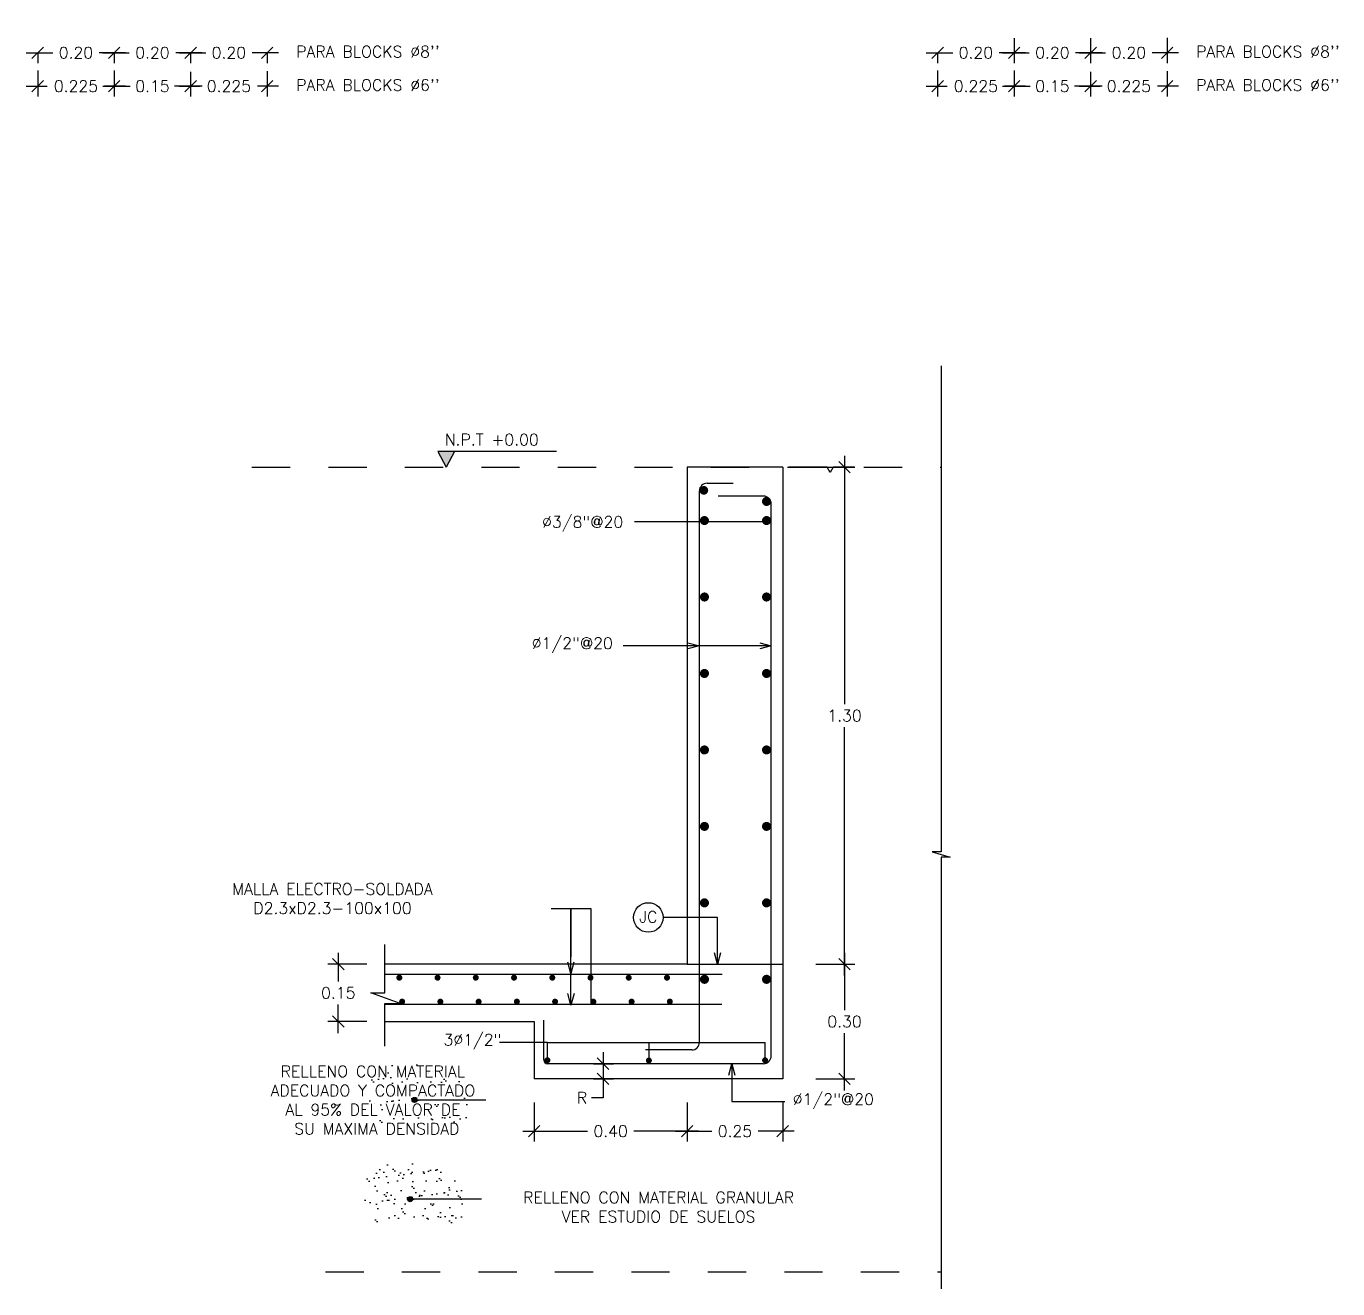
# Model space of a CAD drawing. Header units: metres. Extents: x -25 to 234, y -25 to 53.
# Drawn here: x 224.433 to 227.862, y -21.042 to -17.74 of the extents above; entities that cross this region are included whole.
import ezdxf

# ---------------------------------------------------------------- set-up
doc = ezdxf.new("R2010")
doc.units = ezdxf.units.M
doc.header["$LTSCALE"] = 0.1
doc.header["$MEASUREMENT"] = 0
doc.header["$PDMODE"] = 66
doc.linetypes.add('CONTINUA', pattern=[0])
doc.linetypes.add('HIDDEN2', pattern=[4.7625, 3.175, -1.5875])
for name, color, linetype in [('ACERO', 5, 'Continuous'), ('BORDES', 7, 'Continuous'), ('DETALLE', 3, 'Continuous'), ('DIMTEXTO', 4, 'Continuous'), ('DIMZAPATA', 4, 'Continuous'), ('HATCH', 8, 'Continuous'), ('MURO', 7, 'Continuous'), ('MUROS', 7, 'Continuous'), ('XREF1$0$MUROS', 1, 'Continuous')]:
    doc.layers.add(name, color=color, linetype=linetype)
doc.layers.add('V', color=2, linetype='Continuous', lineweight=9)
doc.styles.add('SMPLEX', font='simplex.shx')
doc.dimstyles.new('D-15', dxfattribs={"dimscale": 0.15, "dimtxt": 0.2, "dimasz": 0.2, "dimexe": 0.18, "dimexo": 0.2, "dimgap": 0.1, "dimtad": 0, "dimtih": 1, "dimtoh": 1, "dimzin": 0, "dimdsep": 46, "dimtxsty": 'SMPLEX', "dimblk": 'OBLIQUE', "dimcen": 0.09, "dimdle": 0.2, "dimclrd": 4, "dimclre": 4, "dimclrt": 4, "dimadec": 0, "dimazin": 0, "dimtfac": 1, "dimtofl": 0, "dimtmove": 0, "dimatfit": 3, "dimldrblk": 'OPEN30', "dimfxl": 0.5, "dimfxlon": 1, "dimtolj": 1, "dimtzin": 0, "dimarcsym": 0})

# ---------------------------------------------------------------- blocks, each defined once
blk = doc.blocks.new('_Oblique')
at = {"color": 0, "linetype": 'ByBlock', "lineweight": -2}
blk.add_line((-0.5, -0.5), (0.5, 0.5), dxfattribs=at)
blk = doc.blocks.new('*D97')
at = {"layer": 'Defpoints', "color": 0, "transparency": 16777216}
for p in [(224.4627, -17.7883), (224.6627, -17.7918), (224.6627, -17.8095)]:
    blk.add_point(p, dxfattribs=at)
at = {"layer": 'DIMTEXTO', "color": 4, "lineweight": -2, "transparency": 16777216}
for p, q in [((224.4327, -17.8095), (224.502, -17.8095)), ((224.4627, -17.8095), (224.4627, -17.8365)), ((224.6927, -17.8095), (224.6235, -17.8095)), ((224.6627, -17.8095), (224.6627, -17.8365))]:
    blk.add_line(p, q, dxfattribs=at)
at = {"layer": 'DIMTEXTO', "color": 4, "lineweight": -2, "transparency": 16777216, "xscale": 0.03, "yscale": 0.03, "zscale": 0.03, "rotation": 180}
blk.add_blockref('_Oblique', (224.4627, -17.8095), dxfattribs=at)
at = {"layer": 'DIMTEXTO', "color": 4, "lineweight": -2, "transparency": 16777216, "xscale": 0.03, "yscale": 0.03, "zscale": 0.03}
blk.add_blockref('_Oblique', (224.6627, -17.8095), dxfattribs=at)
at = {"layer": 'DIMTEXTO', "color": 4, "transparency": 16777216, "insert": (224.5627, -17.8095), "char_height": 0.03, "attachment_point": 5, "style": 'SMPLEX'}
blk.add_mtext('\\A1;0.20', dxfattribs=at)
blk = doc.blocks.new('_Open30')
at = {"layer": 'DIMTEXTO', "color": 0, "lineweight": -2}
for p, q in [((-1, 0.27), (0, 0)), ((0, 0), (-1, -0.27)), ((0, 0), (-1, 0))]:
    blk.add_line(p, q, dxfattribs=at)
blk = doc.blocks.new('*D98')
at = {"layer": 'Defpoints', "color": 0, "transparency": 16777216}
for p in [(224.8627, -17.7918), (225.0627, -17.7901), (225.0627, -17.8095)]:
    blk.add_point(p, dxfattribs=at)
at = {"layer": 'DIMTEXTO', "color": 4, "lineweight": -2, "transparency": 16777216}
for p, q in [((224.8327, -17.8095), (224.902, -17.8095)), ((224.8627, -17.8095), (224.8627, -17.8365)), ((225.0927, -17.8095), (225.0235, -17.8095)), ((225.0627, -17.8095), (225.0627, -17.8365))]:
    blk.add_line(p, q, dxfattribs=at)
at = {"layer": 'DIMTEXTO', "color": 4, "lineweight": -2, "transparency": 16777216, "xscale": 0.03, "yscale": 0.03, "zscale": 0.03, "rotation": 180}
blk.add_blockref('_Oblique', (224.8627, -17.8095), dxfattribs=at)
at = {"layer": 'DIMTEXTO', "color": 4, "lineweight": -2, "transparency": 16777216, "xscale": 0.03, "yscale": 0.03, "zscale": 0.03}
blk.add_blockref('_Oblique', (225.0627, -17.8095), dxfattribs=at)
at = {"layer": 'DIMTEXTO', "color": 4, "transparency": 16777216, "insert": (224.9627, -17.8095), "char_height": 0.03, "attachment_point": 5, "style": 'SMPLEX'}
blk.add_mtext('\\A1;0.20', dxfattribs=at)
blk = doc.blocks.new('*D99')
at = {"layer": 'Defpoints', "color": 0, "transparency": 16777216}
for p in [(224.6627, -17.7883), (224.8627, -17.7918), (224.8627, -17.8095)]:
    blk.add_point(p, dxfattribs=at)
at = {"layer": 'DIMTEXTO', "color": 4, "lineweight": -2, "transparency": 16777216}
for p, q in [((224.6327, -17.8095), (224.702, -17.8095)), ((224.6627, -17.8095), (224.6627, -17.8365)), ((224.8927, -17.8095), (224.8235, -17.8095)), ((224.8627, -17.8095), (224.8627, -17.8365))]:
    blk.add_line(p, q, dxfattribs=at)
at = {"layer": 'DIMTEXTO', "color": 4, "lineweight": -2, "transparency": 16777216, "xscale": 0.03, "yscale": 0.03, "zscale": 0.03, "rotation": 180}
blk.add_blockref('_Oblique', (224.6627, -17.8095), dxfattribs=at)
at = {"layer": 'DIMTEXTO', "color": 4, "lineweight": -2, "transparency": 16777216, "xscale": 0.03, "yscale": 0.03, "zscale": 0.03}
blk.add_blockref('_Oblique', (224.8627, -17.8095), dxfattribs=at)
at = {"layer": 'DIMTEXTO', "color": 4, "transparency": 16777216, "insert": (224.7627, -17.8095), "char_height": 0.03, "attachment_point": 5, "style": 'SMPLEX'}
blk.add_mtext('\\A1;0.20', dxfattribs=at)
blk = doc.blocks.new('*D100')
at = {"layer": 'Defpoints', "color": 0, "transparency": 16777216}
for p in [(224.4627, -17.8257), (224.6627, -17.8292), (224.6627, -17.8969)]:
    blk.add_point(p, dxfattribs=at)
at = {"layer": 'DIMTEXTO', "color": 4, "lineweight": -2, "transparency": 16777216}
for p, q in [((224.4627, -17.8557), (224.4627, -17.9239)), ((224.6627, -17.8592), (224.6627, -17.9239)), ((224.4327, -17.8969), (224.4877, -17.8969)), ((224.6927, -17.8969), (224.6377, -17.8969))]:
    blk.add_line(p, q, dxfattribs=at)
at = {"layer": 'DIMTEXTO', "color": 4, "lineweight": -2, "transparency": 16777216, "xscale": 0.03, "yscale": 0.03, "zscale": 0.03, "rotation": 180}
blk.add_blockref('_Oblique', (224.4627, -17.8969), dxfattribs=at)
at = {"layer": 'DIMTEXTO', "color": 4, "lineweight": -2, "transparency": 16777216, "xscale": 0.03, "yscale": 0.03, "zscale": 0.03}
blk.add_blockref('_Oblique', (224.6627, -17.8969), dxfattribs=at)
at = {"layer": 'DIMTEXTO', "color": 4, "transparency": 16777216, "insert": (224.5627, -17.8969), "char_height": 0.03, "attachment_point": 5, "style": 'SMPLEX'}
blk.add_mtext('\\A1;0.225', dxfattribs=at)
blk = doc.blocks.new('*D101')
at = {"layer": 'Defpoints', "color": 0, "transparency": 16777216}
for p in [(224.8627, -17.8292), (225.0627, -17.8275), (225.0627, -17.8969)]:
    blk.add_point(p, dxfattribs=at)
at = {"layer": 'DIMTEXTO', "color": 4, "lineweight": -2, "transparency": 16777216}
for p, q in [((224.8627, -17.8592), (224.8627, -17.9239)), ((225.0627, -17.8575), (225.0627, -17.9239)), ((224.8327, -17.8969), (224.8877, -17.8969)), ((225.0927, -17.8969), (225.0377, -17.8969))]:
    blk.add_line(p, q, dxfattribs=at)
at = {"layer": 'DIMTEXTO', "color": 4, "lineweight": -2, "transparency": 16777216, "xscale": 0.03, "yscale": 0.03, "zscale": 0.03, "rotation": 180}
blk.add_blockref('_Oblique', (224.8627, -17.8969), dxfattribs=at)
at = {"layer": 'DIMTEXTO', "color": 4, "lineweight": -2, "transparency": 16777216, "xscale": 0.03, "yscale": 0.03, "zscale": 0.03}
blk.add_blockref('_Oblique', (225.0627, -17.8969), dxfattribs=at)
at = {"layer": 'DIMTEXTO', "color": 4, "transparency": 16777216, "insert": (224.9627, -17.8969), "char_height": 0.03, "attachment_point": 5, "style": 'SMPLEX'}
blk.add_mtext('\\A1;0.225', dxfattribs=at)
blk = doc.blocks.new('*D102')
at = {"layer": 'Defpoints', "color": 0, "transparency": 16777216}
for p in [(224.6627, -17.8257), (224.8627, -17.8292), (224.8627, -17.8969)]:
    blk.add_point(p, dxfattribs=at)
at = {"layer": 'DIMTEXTO', "color": 4, "lineweight": -2, "transparency": 16777216}
for p, q in [((224.6627, -17.8557), (224.6627, -17.9239)), ((224.8627, -17.8592), (224.8627, -17.9239)), ((224.6327, -17.8969), (224.7049, -17.8969)), ((224.8927, -17.8969), (224.8206, -17.8969))]:
    blk.add_line(p, q, dxfattribs=at)
at = {"layer": 'DIMTEXTO', "color": 4, "lineweight": -2, "transparency": 16777216, "xscale": 0.03, "yscale": 0.03, "zscale": 0.03, "rotation": 180}
blk.add_blockref('_Oblique', (224.6627, -17.8969), dxfattribs=at)
at = {"layer": 'DIMTEXTO', "color": 4, "lineweight": -2, "transparency": 16777216, "xscale": 0.03, "yscale": 0.03, "zscale": 0.03}
blk.add_blockref('_Oblique', (224.8627, -17.8969), dxfattribs=at)
at = {"layer": 'DIMTEXTO', "color": 4, "transparency": 16777216, "insert": (224.7627, -17.8969), "char_height": 0.03, "attachment_point": 5, "style": 'SMPLEX'}
blk.add_mtext('\\A1;0.15', dxfattribs=at)
blk = doc.blocks.new('*D103')
at = {"layer": 'Defpoints', "color": 0, "transparency": 16777216}
for p in [(225.7609, -20.4935), (226.1609, -20.4935), (226.1609, -20.6303)]:
    blk.add_point(p, dxfattribs=at)
at = {"layer": 'DIMTEXTO', "color": 4, "lineweight": -2, "transparency": 16777216}
for p, q in [((225.7609, -20.5553), (225.7609, -20.6573)), ((226.1609, -20.5553), (226.1609, -20.6573)), ((225.7309, -20.6303), (225.9002, -20.6303)), ((226.1909, -20.6303), (226.0216, -20.6303))]:
    blk.add_line(p, q, dxfattribs=at)
at = {"layer": 'DIMTEXTO', "color": 4, "lineweight": -2, "transparency": 16777216, "xscale": 0.03, "yscale": 0.03, "zscale": 0.03, "rotation": 180}
blk.add_blockref('_Oblique', (225.7609, -20.6303), dxfattribs=at)
at = {"layer": 'DIMTEXTO', "color": 4, "lineweight": -2, "transparency": 16777216, "xscale": 0.03, "yscale": 0.03, "zscale": 0.03}
blk.add_blockref('_Oblique', (226.1609, -20.6303), dxfattribs=at)
at = {"layer": 'DIMTEXTO', "color": 4, "transparency": 16777216, "insert": (225.9609, -20.6303), "char_height": 0.03, "attachment_point": 5, "style": 'SMPLEX'}
blk.add_mtext('\\A1;0.40', dxfattribs=at)
blk = doc.blocks.new('*D104')
at = {"layer": 'Defpoints', "color": 0, "transparency": 16777216}
for p in [(226.1609, -20.4935), (226.4109, -20.4935), (226.4109, -20.6303)]:
    blk.add_point(p, dxfattribs=at)
at = {"layer": 'DIMTEXTO', "color": 4, "lineweight": -2, "transparency": 16777216}
for p, q in [((226.1609, -20.5553), (226.1609, -20.6573)), ((226.4109, -20.5553), (226.4109, -20.6573)), ((226.1309, -20.6303), (226.2252, -20.6303)), ((226.4409, -20.6303), (226.3466, -20.6303))]:
    blk.add_line(p, q, dxfattribs=at)
at = {"layer": 'DIMTEXTO', "color": 4, "lineweight": -2, "transparency": 16777216, "xscale": 0.03, "yscale": 0.03, "zscale": 0.03, "rotation": 180}
blk.add_blockref('_Oblique', (226.1609, -20.6303), dxfattribs=at)
at = {"layer": 'DIMTEXTO', "color": 4, "lineweight": -2, "transparency": 16777216, "xscale": 0.03, "yscale": 0.03, "zscale": 0.03}
blk.add_blockref('_Oblique', (226.4109, -20.6303), dxfattribs=at)
at = {"layer": 'DIMTEXTO', "color": 4, "transparency": 16777216, "insert": (226.2859, -20.6303), "char_height": 0.03, "attachment_point": 5, "style": 'SMPLEX'}
blk.add_mtext('\\A1;0.25', dxfattribs=at)
blk = doc.blocks.new('*D105')
at = {"layer": 'Defpoints', "color": 0, "transparency": 16777216}
for p in [(225.8865, -20.4537), (225.8865, -20.4935), (225.9411, -20.4935)]:
    blk.add_point(p, dxfattribs=at)
at = {"layer": 'DIMTEXTO', "color": 4, "lineweight": -2, "transparency": 16777216}
for p, q in [((225.9411, -20.4237), (225.9411, -20.4935)), ((225.9165, -20.4537), (225.9681, -20.4537)), ((225.9165, -20.4935), (225.9681, -20.4935)), ((225.9411, -20.4935), (225.9411, -20.5429)), ((225.9411, -20.5429), (225.9111, -20.5429))]:
    blk.add_line(p, q, dxfattribs=at)
at = {"layer": 'DIMTEXTO', "color": 4, "lineweight": -2, "transparency": 16777216, "xscale": 0.03, "yscale": 0.03, "zscale": 0.03}
for p, rotation in [((225.9411, -20.4537), 90), ((225.9411, -20.4935), 270)]:
    blk.add_blockref('_Oblique', p, dxfattribs=dict(at, rotation=rotation))
at = {"layer": 'DIMTEXTO', "color": 4, "transparency": 16777216, "insert": (225.8861, -20.5429), "char_height": 0.03, "attachment_point": 5, "style": 'SMPLEX'}
blk.add_mtext('\\A1;R', dxfattribs=at)
blk = doc.blocks.new('*D106')
at = {"layer": 'Defpoints', "color": 0, "linetype": 'CONTINUA', "transparency": 16777216}
for p in [(225.7349, -20.1935), (226.5725, -20.1935), (225.7349, -20.4935)]:
    blk.add_point(p, dxfattribs=at)
at = {"layer": 'DIMTEXTO', "color": 4, "linetype": 'CONTINUA', "lineweight": -2, "transparency": 16777216}
for p, q in [((226.5725, -20.1635), (226.5725, -20.3135)), ((226.4975, -20.1935), (226.5995, -20.1935)), ((226.5725, -20.5235), (226.5725, -20.3735)), ((226.4975, -20.4935), (226.5995, -20.4935))]:
    blk.add_line(p, q, dxfattribs=at)
at = {"layer": 'DIMTEXTO', "color": 4, "linetype": 'CONTINUA', "lineweight": -2, "transparency": 16777216, "xscale": 0.03, "yscale": 0.03, "zscale": 0.03}
for p, rotation in [((226.5725, -20.1935), 90), ((226.5725, -20.4935), 270)]:
    blk.add_blockref('_Oblique', p, dxfattribs=dict(at, rotation=rotation))
at = {"layer": 'DIMTEXTO', "color": 4, "linetype": 'CONTINUA', "transparency": 16777216, "insert": (226.5725, -20.3435), "char_height": 0.03, "attachment_point": 5, "style": 'SMPLEX'}
blk.add_mtext('\\A1;0.30', dxfattribs=at)
blk = doc.blocks.new('*D107')
at = {"layer": 'Defpoints', "color": 0, "linetype": 'CONTINUA', "transparency": 16777216}
for p in [(226.4109, -18.8935), (226.5725, -18.8935), (225.7349, -20.1935)]:
    blk.add_point(p, dxfattribs=at)
at = {"layer": 'DIMTEXTO', "color": 4, "linetype": 'CONTINUA', "lineweight": -2, "transparency": 16777216}
for p, q in [((226.4975, -18.8935), (226.5995, -18.8935)), ((226.5725, -18.8635), (226.5725, -19.5135)), ((226.5725, -20.2235), (226.5725, -19.5735)), ((226.4975, -20.1935), (226.5995, -20.1935))]:
    blk.add_line(p, q, dxfattribs=at)
at = {"layer": 'DIMTEXTO', "color": 4, "linetype": 'CONTINUA', "lineweight": -2, "transparency": 16777216, "xscale": 0.03, "yscale": 0.03, "zscale": 0.03}
for p, rotation in [((226.5725, -18.8935), 90), ((226.5725, -20.1935), 270)]:
    blk.add_blockref('_Oblique', p, dxfattribs=dict(at, rotation=rotation))
at = {"layer": 'DIMTEXTO', "color": 4, "linetype": 'CONTINUA', "transparency": 16777216, "insert": (226.5725, -19.5435), "char_height": 0.03, "attachment_point": 5, "style": 'SMPLEX'}
blk.add_mtext('\\A1;1.30', dxfattribs=at)
blk = doc.blocks.new('*U52')
at = {"layer": 'ACERO'}
for points, const_width in [([(-0.0039, 0.0005, 1), (0.0039, 0.0005, 1)], 0.0078), ([(-0.002, -0.0024, 1), (0.002, -0.0024, 1)], 0.004)]:
    blk.add_lwpolyline(points, format="xyb", close=True, dxfattribs=dict(at, const_width=const_width))
blk = doc.blocks.new('*U53')
at = {"layer": 'V', "color": 0, "linetype": 'ByBlock', "lineweight": -2}
for p in [(0, 0), (0.1, 0), (0.2, 0), (0.3, 0), (0.4, 0), (0.5, 0), (0.6, 0), (0.7, 0)]:
    blk.add_blockref('*U52', p, dxfattribs=at)
blk = doc.blocks.new('*U54')
at = {"layer": 'ACERO'}
for points, const_width in [([(-0.0039, -0.0005, -1), (0.0039, -0.0005, -1)], 0.0078), ([(-0.002, 0.0024, -1), (0.002, 0.0024, -1)], 0.004)]:
    blk.add_lwpolyline(points, format="xyb", close=True, dxfattribs=dict(at, const_width=const_width))
blk = doc.blocks.new('*U55')
at = {"layer": 'V', "color": 0, "linetype": 'ByBlock', "lineweight": -2}
for p in [(0, 0), (0.1, 0), (0.2, 0), (0.3, 0), (0.4, 0), (0.5, 0), (0.6, 0), (0.7, 0)]:
    blk.add_blockref('*U54', p, dxfattribs=at)
blk = doc.blocks.new('*D81')
at = {"layer": 'Defpoints', "color": 0, "transparency": 16777216}
for p in [(227.016, -17.7418), (226.816, -17.7883), (227.016, -17.8095)]:
    blk.add_point(p, dxfattribs=at)
at = {"layer": 'DIMTEXTO', "color": 4, "lineweight": -2, "transparency": 16777216}
for p, q in [((227.016, -17.7718), (227.016, -17.8365)), ((226.786, -17.8095), (226.8553, -17.8095)), ((226.816, -17.8095), (226.816, -17.8365)), ((227.046, -17.8095), (226.9767, -17.8095))]:
    blk.add_line(p, q, dxfattribs=at)
at = {"layer": 'DIMTEXTO', "color": 4, "lineweight": -2, "transparency": 16777216, "xscale": 0.03, "yscale": 0.03, "zscale": 0.03, "rotation": 180}
blk.add_blockref('_Oblique', (226.816, -17.8095), dxfattribs=at)
at = {"layer": 'DIMTEXTO', "color": 4, "lineweight": -2, "transparency": 16777216, "xscale": 0.03, "yscale": 0.03, "zscale": 0.03}
blk.add_blockref('_Oblique', (227.016, -17.8095), dxfattribs=at)
at = {"layer": 'DIMTEXTO', "color": 4, "transparency": 16777216, "insert": (226.916, -17.8095), "char_height": 0.03, "attachment_point": 5, "style": 'SMPLEX'}
blk.add_mtext('\\A1;0.20', dxfattribs=at)
blk = doc.blocks.new('*D82')
at = {"layer": 'Defpoints', "color": 0, "transparency": 16777216}
for p in [(227.216, -17.7418), (227.416, -17.7401), (227.416, -17.8095)]:
    blk.add_point(p, dxfattribs=at)
at = {"layer": 'DIMTEXTO', "color": 4, "lineweight": -2, "transparency": 16777216}
for p, q in [((227.216, -17.7718), (227.216, -17.8365)), ((227.416, -17.7701), (227.416, -17.8365)), ((227.186, -17.8095), (227.2553, -17.8095)), ((227.446, -17.8095), (227.3767, -17.8095))]:
    blk.add_line(p, q, dxfattribs=at)
at = {"layer": 'DIMTEXTO', "color": 4, "lineweight": -2, "transparency": 16777216, "xscale": 0.03, "yscale": 0.03, "zscale": 0.03, "rotation": 180}
blk.add_blockref('_Oblique', (227.216, -17.8095), dxfattribs=at)
at = {"layer": 'DIMTEXTO', "color": 4, "lineweight": -2, "transparency": 16777216, "xscale": 0.03, "yscale": 0.03, "zscale": 0.03}
blk.add_blockref('_Oblique', (227.416, -17.8095), dxfattribs=at)
at = {"layer": 'DIMTEXTO', "color": 4, "transparency": 16777216, "insert": (227.316, -17.8095), "char_height": 0.03, "attachment_point": 5, "style": 'SMPLEX'}
blk.add_mtext('\\A1;0.20', dxfattribs=at)
blk = doc.blocks.new('*D83')
at = {"layer": 'Defpoints', "color": 0, "transparency": 16777216}
for p in [(227.216, -17.7418), (227.016, -17.7883), (227.216, -17.8095)]:
    blk.add_point(p, dxfattribs=at)
at = {"layer": 'DIMTEXTO', "color": 4, "lineweight": -2, "transparency": 16777216}
for p, q in [((227.216, -17.7718), (227.216, -17.8365)), ((226.986, -17.8095), (227.0553, -17.8095)), ((227.016, -17.8095), (227.016, -17.8365)), ((227.246, -17.8095), (227.1767, -17.8095))]:
    blk.add_line(p, q, dxfattribs=at)
at = {"layer": 'DIMTEXTO', "color": 4, "lineweight": -2, "transparency": 16777216, "xscale": 0.03, "yscale": 0.03, "zscale": 0.03, "rotation": 180}
blk.add_blockref('_Oblique', (227.016, -17.8095), dxfattribs=at)
at = {"layer": 'DIMTEXTO', "color": 4, "lineweight": -2, "transparency": 16777216, "xscale": 0.03, "yscale": 0.03, "zscale": 0.03}
blk.add_blockref('_Oblique', (227.216, -17.8095), dxfattribs=at)
at = {"layer": 'DIMTEXTO', "color": 4, "transparency": 16777216, "insert": (227.116, -17.8095), "char_height": 0.03, "attachment_point": 5, "style": 'SMPLEX'}
blk.add_mtext('\\A1;0.20', dxfattribs=at)
blk = doc.blocks.new('*D84')
at = {"layer": 'Defpoints', "color": 0, "transparency": 16777216}
for p in [(226.816, -17.8257), (227.016, -17.8292), (227.016, -17.8969)]:
    blk.add_point(p, dxfattribs=at)
at = {"layer": 'DIMTEXTO', "color": 4, "lineweight": -2, "transparency": 16777216}
for p, q in [((226.816, -17.8557), (226.816, -17.9239)), ((227.016, -17.8592), (227.016, -17.9239)), ((226.786, -17.8969), (226.841, -17.8969)), ((227.046, -17.8969), (226.991, -17.8969))]:
    blk.add_line(p, q, dxfattribs=at)
at = {"layer": 'DIMTEXTO', "color": 4, "lineweight": -2, "transparency": 16777216, "xscale": 0.03, "yscale": 0.03, "zscale": 0.03, "rotation": 180}
blk.add_blockref('_Oblique', (226.816, -17.8969), dxfattribs=at)
at = {"layer": 'DIMTEXTO', "color": 4, "lineweight": -2, "transparency": 16777216, "xscale": 0.03, "yscale": 0.03, "zscale": 0.03}
blk.add_blockref('_Oblique', (227.016, -17.8969), dxfattribs=at)
at = {"layer": 'DIMTEXTO', "color": 4, "transparency": 16777216, "insert": (226.916, -17.8969), "char_height": 0.03, "attachment_point": 5, "style": 'SMPLEX'}
blk.add_mtext('\\A1;0.225', dxfattribs=at)
blk = doc.blocks.new('*D85')
at = {"layer": 'Defpoints', "color": 0, "transparency": 16777216}
for p in [(227.216, -17.8292), (227.416, -17.8275), (227.416, -17.8969)]:
    blk.add_point(p, dxfattribs=at)
at = {"layer": 'DIMTEXTO', "color": 4, "lineweight": -2, "transparency": 16777216}
for p, q in [((227.216, -17.8592), (227.216, -17.9239)), ((227.416, -17.8575), (227.416, -17.9239)), ((227.186, -17.8969), (227.241, -17.8969)), ((227.446, -17.8969), (227.391, -17.8969))]:
    blk.add_line(p, q, dxfattribs=at)
at = {"layer": 'DIMTEXTO', "color": 4, "lineweight": -2, "transparency": 16777216, "xscale": 0.03, "yscale": 0.03, "zscale": 0.03, "rotation": 180}
blk.add_blockref('_Oblique', (227.216, -17.8969), dxfattribs=at)
at = {"layer": 'DIMTEXTO', "color": 4, "lineweight": -2, "transparency": 16777216, "xscale": 0.03, "yscale": 0.03, "zscale": 0.03}
blk.add_blockref('_Oblique', (227.416, -17.8969), dxfattribs=at)
at = {"layer": 'DIMTEXTO', "color": 4, "transparency": 16777216, "insert": (227.316, -17.8969), "char_height": 0.03, "attachment_point": 5, "style": 'SMPLEX'}
blk.add_mtext('\\A1;0.225', dxfattribs=at)
blk = doc.blocks.new('*D86')
at = {"layer": 'Defpoints', "color": 0, "transparency": 16777216}
for p in [(227.016, -17.8257), (227.216, -17.8292), (227.216, -17.8969)]:
    blk.add_point(p, dxfattribs=at)
at = {"layer": 'DIMTEXTO', "color": 4, "lineweight": -2, "transparency": 16777216}
for p, q in [((227.016, -17.8557), (227.016, -17.9239)), ((227.216, -17.8592), (227.216, -17.9239)), ((226.986, -17.8969), (227.0582, -17.8969)), ((227.246, -17.8969), (227.1739, -17.8969))]:
    blk.add_line(p, q, dxfattribs=at)
at = {"layer": 'DIMTEXTO', "color": 4, "lineweight": -2, "transparency": 16777216, "xscale": 0.03, "yscale": 0.03, "zscale": 0.03, "rotation": 180}
blk.add_blockref('_Oblique', (227.016, -17.8969), dxfattribs=at)
at = {"layer": 'DIMTEXTO', "color": 4, "lineweight": -2, "transparency": 16777216, "xscale": 0.03, "yscale": 0.03, "zscale": 0.03}
blk.add_blockref('_Oblique', (227.216, -17.8969), dxfattribs=at)
at = {"layer": 'DIMTEXTO', "color": 4, "transparency": 16777216, "insert": (227.116, -17.8969), "char_height": 0.03, "attachment_point": 5, "style": 'SMPLEX'}
blk.add_mtext('\\A1;0.15', dxfattribs=at)
blk = doc.blocks.new('*D112')
at = {"layer": 'Defpoints', "color": 0, "linetype": 'CONTINUA', "transparency": 16777216}
for p in [(225.2488, -20.1935), (225.3702, -20.1935), (225.3702, -20.3435)]:
    blk.add_point(p, dxfattribs=at)
at = {"layer": 'DIMTEXTO', "color": 4, "linetype": 'CONTINUA', "lineweight": -2, "transparency": 16777216}
for p, q in [((225.2488, -20.1635), (225.2488, -20.2385)), ((225.3238, -20.1935), (225.2218, -20.1935)), ((225.2488, -20.3735), (225.2488, -20.2985)), ((225.3238, -20.3435), (225.2218, -20.3435))]:
    blk.add_line(p, q, dxfattribs=at)
at = {"layer": 'DIMTEXTO', "color": 4, "linetype": 'CONTINUA', "lineweight": -2, "transparency": 16777216, "xscale": 0.03, "yscale": 0.03, "zscale": 0.03}
for p, rotation in [((225.2488, -20.1935), 90), ((225.2488, -20.3435), 270)]:
    blk.add_blockref('_Oblique', p, dxfattribs=dict(at, rotation=rotation))
at = {"layer": 'DIMTEXTO', "color": 4, "linetype": 'CONTINUA', "transparency": 16777216, "insert": (225.2488, -20.2685), "char_height": 0.03, "attachment_point": 5, "style": 'SMPLEX'}
blk.add_mtext('\\A1;0.15', dxfattribs=at)
blk = doc.blocks.new('*U61')
at = {"layer": 'ACERO', "const_width": 0.0119}
for points in [[(-0.0753, 0, -1), (-0.0871, 0, -1)], [(0.0871, 0, -1), (0.0753, 0, -1)]]:
    blk.add_lwpolyline(points, format="xyb", close=True, dxfattribs=at)
blk = doc.blocks.new('*U62')
at = {"layer": 'DIMZAPATA', "color": 0, "linetype": 'ByBlock', "lineweight": -2, "transparency": 16777216}
for p in [(0, 1), (0, 0.8), (0, 0.6), (0, 0.4), (0, 0.2), (0, 0)]:
    blk.add_blockref('*U61', p, dxfattribs=at)

msp = doc.modelspace()

# ---------------------------------------------------------------- hatches: boundary and pattern name
at = {"layer": 'DIMTEXTO'}
msp.add_hatch(color=256, dxfattribs=at).paths.add_polyline_path([(225.509, -18.8525), (225.553, -18.8525), (225.531, -18.8935)])
at = {"layer": 'HATCH', "ltscale": 0.08}
h = msp.add_hatch(dxfattribs=at)
h.set_pattern_fill('AR-SAND', color=1, scale=0.024, style=0)
h.set_pattern_definition([(37.5, (483.39174, -218.92473), (-0.0015118406, 0.0462437705), [0, -0.03648, 0, -0.0408, 0, -0.039]), (7.5, (483.39174, -218.92473), (0.042474641, 0.067731506), [0, -0.01968, 0, -0.03288, 0, -0.0126]), (327.5, (483.36222, -218.92473), (0.0747394047, 0.0001358173), [0, -0.012, 0, -0.0432, 0, -0.0564]), (317.5, (483.36222, -218.92473), (0.072147039, 0.021064214), [0, -0.006, 0, -0.02832, 0, -0.0324])])
edge = h.paths.add_edge_path()
edge.add_spline(control_points=[(225.5666, -20.4928), (225.5327, -20.4678), (225.4603, -20.4473), (225.3518, -20.4539), (225.3136, -20.5355), (225.3543, -20.6389), (225.4583, -20.5689), (225.5852, -20.6502), (225.597, -20.5421), (225.5816, -20.5039), (225.5666, -20.4928)], knot_values=[0, 0, 0, 0, 0.158153, 0.279545, 0.355017, 0.472373, 0.561887, 0.743312, 0.819286, 0.889123, 0.889123, 0.889123, 0.889123], degree=3, periodic=0)
for points in [[(225.4415, -20.5487, -1), (225.4547, -20.5487, -1)], [(225.4299, -20.8082, -1), (225.4431, -20.8082, -1)]]:
    msp.add_hatch(color=1, dxfattribs=at).paths.add_polyline_path(points)
h = msp.add_hatch(dxfattribs=at)
h.set_pattern_fill('AR-SAND', color=1, scale=0.024, style=0)
h.set_pattern_definition([(37.5, (483.380174, -219.184297), (-0.0015118406, 0.0462437705), [0, -0.03648, 0, -0.0408, 0, -0.039]), (7.5, (483.380174, -219.184297), (0.042474641, 0.067731506), [0, -0.01968, 0, -0.03288, 0, -0.0126]), (327.5, (483.350654, -219.184297), (0.0747394047, 0.0001358173), [0, -0.012, 0, -0.0432, 0, -0.0564]), (317.5, (483.350654, -219.184297), (0.072147039, 0.021064214), [0, -0.006, 0, -0.02832, 0, -0.0324])])
edge = h.paths.add_edge_path()
edge.add_spline(control_points=[(225.5551, -20.7524), (225.5211, -20.7274), (225.4487, -20.7069), (225.3403, -20.7135), (225.302, -20.7951), (225.3428, -20.8985), (225.4467, -20.8285), (225.5737, -20.9098), (225.5855, -20.8017), (225.5701, -20.7634), (225.5551, -20.7524)], knot_values=[0, 0, 0, 0, 0.158153, 0.279545, 0.355017, 0.472373, 0.561887, 0.743312, 0.819286, 0.889123, 0.889123, 0.889123, 0.889123], degree=3, periodic=0)

# ---------------------------------------------------------------- linework, layer by layer
at = {"color": 4}
for points in [[(225.7956, -20.4454), (225.7956, -20.3985), (226.3649, -20.3985)], [(226.0619, -20.444), (226.0619, -20.3985)], [(226.3649, -20.4427), (226.3649, -20.3985)]]:
    msp.add_lwpolyline(points, dxfattribs=at)
at = {"layer": 'ACERO'}
for p, q in [((226.193, -20.3978), (226.193, -18.9557)), ((226.213, -18.9357), (226.2817, -18.9357)), ((226.3608, -18.9692, 20.5), (226.2418, -18.9692, 20.5)), ((226.3808, -20.4337), (226.3808, -18.9892, 0.0491)), ((226.2522, -20.2209), (225.3702, -20.2209)), ((226.2521, -20.2993), (225.3702, -20.2993)), ((225.7859, -20.4437), (225.7859, -20.3397)), ((226.173, -20.4178), (226.0524, -20.4178)), ((226.3608, -20.4537), (225.7959, -20.4537))]:
    msp.add_line(p, q, dxfattribs=at)
for points, const_width in [([(226.2103, -18.9541, -1), (226.1989, -18.9541, -1)], 0.0114), ([(226.3746, -18.9831, -1), (226.3627, -18.9831, -1)], 0.0119), ([(226.2122, -20.2331, -1), (226.2003, -20.2331, -1)], 0.0119), ([(226.3746, -20.2331, -1), (226.3627, -20.2331, -1)], 0.0119), ([(225.7916, -20.4447, 1), (225.7994, -20.4447, 1)], 0.0078), ([(226.057, -20.4454, 1), (226.0648, -20.4454, 1)], 0.0078), ([(226.3609, -20.4449, 1), (226.3687, -20.4449, 1)], 0.0078), ([(225.7911, -20.4483, 1), (225.7951, -20.4483, 1)], 0.004), ([(226.0589, -20.4483, 1), (226.0629, -20.4483, 1)], 0.004)]:
    msp.add_lwpolyline(points, format="xyb", close=True, dxfattribs=dict(at, const_width=const_width))
for centre, radius, start, end in [((226.213, -18.9557), 0.02, 90, 180), ((226.3608, -18.9892, 20.5), 0.02, 360, 90), ((226.173, -20.3978), 0.02, 270, 0), ((226.3608, -20.4337), 0.02, 270, 0), ((225.7959, -20.4437), 0.01, 180, 270)]:
    msp.add_arc(centre, radius, start, end, dxfattribs=at)
at = {"layer": 'BORDES', "color": 1}
for p, q in [((226.1609, -18.8935), (226.1609, -20.1935)), ((226.4109, -18.8935), (226.1609, -18.8935)), ((226.4109, -18.8935), (226.4109, -20.4935)), ((226.1609, -20.1935), (225.3702, -20.1935)), ((225.3702, -20.3435), (225.7609, -20.3435)), ((225.7609, -20.3435), (225.7609, -20.4935)), ((226.4109, -20.4935), (225.7609, -20.4935))]:
    msp.add_line(p, q, dxfattribs=at)
at = {"layer": 'BORDES', "color": 8, "linetype": 'CONTINUA', "ltscale": 0.03}
msp.add_line((226.1609, -20.1935), (226.4109, -20.1935), dxfattribs=at)
at = {"layer": 'BORDES', "color": 4, "linetype": 'Continuous'}
for p, q in [((225.4474, -20.5481), (225.6343, -20.5481)), ((225.4359, -20.8076), (225.6228, -20.8076))]:
    msp.add_line(p, q, dxfattribs=at)
at = {"layer": 'DETALLE', "color": 8}
msp.add_lwpolyline([(226.5985, -18.8935), (226.5429, -18.8935), (226.5351, -18.907), (226.5273, -18.8935), (226.4273, -18.8935)], dxfattribs=at)
at = {"layer": 'DETALLE', "color": 3}
msp.add_lwpolyline([(225.3702, -20.4079), (225.3702, -20.2963), (225.4104, -20.2963), (225.3335, -20.2683), (225.3702, -20.2683), (225.3702, -20.1419)], dxfattribs=at)
at = {"layer": 'DIMTEXTO'}
for p, q in [((225.8191, -18.8525), (225.509, -18.8525)), ((225.509, -18.8525), (225.531, -18.8935)), ((225.553, -18.8525), (225.531, -18.8935)), ((225.7956, -20.3985), (225.6707, -20.3985))]:
    msp.add_line(p, q, dxfattribs=at)
at = {"layer": 'DIMTEXTO', "color": 4, "lineweight": -3, "ltscale": 0.05}
msp.add_line((226.3687, -19.0365), (226.0236, -19.0365), dxfattribs=at)
at = {"layer": 'DIMTEXTO', "color": 1}
msp.add_circle((226.0595, -20.0712), 0.0386, dxfattribs=at)
at = {"layer": 'DIMZAPATA', "linetype": 'Continuous'}
msp.add_lwpolyline([(225.9101, -20.2995), (225.9101, -20.0487), (225.8056, -20.0487)], dxfattribs=at)
at = {"layer": 'HATCH', "color": 1, "ltscale": 0.08}
for centre in [(225.4481, -20.5487), (225.4365, -20.8082)]:
    msp.add_circle(centre, 0.00661, dxfattribs=at)
at = {"layer": 'MURO', "color": 6, "linetype": 'HIDDEN2', "ltscale": 0.0025}
msp.add_line((225.2152, -20.9982), (226.8255, -20.9982), dxfattribs=at)
at = {"layer": 'MUROS', "color": 3, "linetype": 'Continuous'}
msp.add_lwpolyline([(226.8254, -18.6287), (226.8254, -19.8999), (226.8013, -19.8999), (226.8484, -19.9135), (226.8255, -19.9135), (226.8255, -19.9177), (226.8255, -21.0425)], dxfattribs=at)
at = {"layer": 'XREF1$0$MUROS', "color": 8, "linetype": 'HIDDEN2', "ltscale": 0.001}
msp.add_line((225.023, -18.8935), (226.8254, -18.8935), dxfattribs=at)

# ---------------------------------------------------------------- block references
at = {"layer": 'DIMZAPATA', "linetype": 'CONTINUA'}
msp.add_blockref('*U62', (226.2874, -20.0331), dxfattribs=at)
at = {"layer": 'V', "linetype": 'CONTINUA'}
for name, p in [('*U53', (225.4083, -20.2293)), ('*U55', (225.4157, -20.2909))]:
    msp.add_blockref(name, p, dxfattribs=at)

# ---------------------------------------------------------------- texts
at = {"color": 4, "char_height": 0.03, "attachment_point": 5, "style": 'SMPLEX'}
for s, insert in [("{\\Fromans.shx;PARA BLOCKS %%C8''}", (225.3264, -17.8067)), ("{\\Fromans.shx;PARA BLOCKS %%C8''}", (227.6797, -17.8067)), ("{\\Fromans.shx;PARA BLOCKS %%C6''}", (225.3264, -17.8941)), ("{\\Fromans.shx;PARA BLOCKS %%C6''}", (227.6797, -17.8941)), ('{\\fRomanS|b1|i0|c0|p2;N.P.T +0.00}', (225.6502, -18.8214)), ('%%C3/8"@20', (225.8877, -19.0417, 41)), ('%%C1/2"@20', (225.8606, -19.3589, 41)), ('{\\Fsimplex|c177;JC}', (226.0594, -20.0698, -0.3837)), ('{\\Fromans|c0;3%%C1/2"}', (225.5997, -20.3962)), ('RELLENO CON MATERIAL \\PADECUADO Y COMPACTADO\\PAL 95% DEL VALOR DE\\P SU MAXIMA DENSIDAD\\P ', (225.3392, -20.574)), ('{\\Fromans|c0;%%C1/2"@20}', (226.5433, -20.5518))]:
    msp.add_mtext(s, dxfattribs=dict(at, insert=insert))
at = {"layer": 'DIMTEXTO', "color": 4, "insert": (226.0863, -20.8288), "char_height": 0.03, "attachment_point": 5, "style": 'SMPLEX'}
msp.add_mtext('RELLENO CON MATERIAL GRANULAR\\PVER ESTUDIO DE SUELOS', dxfattribs=at)
at = {"layer": 'DIMZAPATA', "color": 4, "insert": (225.2336, -20.022), "char_height": 0.03, "attachment_point": 5, "style": 'SMPLEX'}
msp.add_mtext('{\\C256;MALLA ELECTRO-SOLDADA\\PD2.3xD2.3-100x100}', dxfattribs=at)

# ---------------------------------------------------------------- dimensions: what is measured, and where the dimension line sits
at = {"layer": 'DIMTEXTO'}
for base, p1, p2, picture, middle in [((227.016, -17.8095), (226.816, -17.7883), (227.016, -17.7418), '*D81', (226.916, -17.8095)), ((227.216, -17.8095), (227.016, -17.7883), (227.216, -17.7418), '*D83', (227.116, -17.8095)), ((227.416, -17.8095), (227.216, -17.7418), (227.416, -17.7401), '*D82', (227.316, -17.8095)), ((224.6627, -17.8095), (224.4627, -17.7883), (224.6627, -17.7918), '*D97', (224.5627, -17.8095)), ((224.8627, -17.8095), (224.6627, -17.7883), (224.8627, -17.7918), '*D99', (224.7627, -17.8095)), ((225.0627, -17.8095), (224.8627, -17.7918), (225.0627, -17.7901), '*D98', (224.9627, -17.8095))]:
    dim = msp.add_linear_dim(base=base, p1=p1, p2=p2, dimstyle='D-15', dxfattribs=at)
    dim.commit()
    dim.dimension.update_dxf_attribs({"geometry": picture, "text_midpoint": middle})
for base, p1, p2, text, picture, middle in [((224.6627, -17.8969), (224.4627, -17.8257), (224.6627, -17.8292), '0.225', '*D100', (224.5627, -17.8969)), ((224.8627, -17.8969), (224.6627, -17.8257), (224.8627, -17.8292), '0.15', '*D102', (224.7627, -17.8969)), ((225.0627, -17.8969), (224.8627, -17.8292), (225.0627, -17.8275), '0.225', '*D101', (224.9627, -17.8969)), ((227.016, -17.8969), (226.816, -17.8257), (227.016, -17.8292), '0.225', '*D84', (226.916, -17.8969)), ((227.216, -17.8969), (227.016, -17.8257), (227.216, -17.8292), '0.15', '*D86', (227.116, -17.8969)), ((227.416, -17.8969), (227.216, -17.8292), (227.416, -17.8275), '0.225', '*D85', (227.316, -17.8969))]:
    dim = msp.add_linear_dim(base=base, p1=p1, p2=p2, text=text, dimstyle='D-15', dxfattribs=at)
    dim.commit()
    dim.dimension.update_dxf_attribs({"geometry": picture, "text_midpoint": middle})
at = {"layer": 'DIMTEXTO', "linetype": 'CONTINUA'}
dim = msp.add_linear_dim(base=(226.5725, -18.8935), p1=(225.7349, -20.1935), p2=(226.4109, -18.8935), angle=90, dimstyle='D-15', override={"dimtmove": 1}, dxfattribs=at)
dim.commit()
dim.dimension.update_dxf_attribs({"geometry": '*D107', "text_midpoint": (226.5725, -19.5435)})
for base, p1, p2, picture, middle in [((225.2488, -20.1935), (225.3702, -20.3435), (225.3702, -20.1935), '*D112', (225.2488, -20.2685)), ((226.5725, -20.1935), (225.7349, -20.4935), (225.7349, -20.1935), '*D106', (226.5725, -20.3435))]:
    dim = msp.add_linear_dim(base=base, p1=p1, p2=p2, angle=90, dimstyle='D-15', dxfattribs=at)
    dim.commit()
    dim.dimension.update_dxf_attribs({"geometry": picture, "text_midpoint": middle})
at = {"layer": 'DIMTEXTO'}
dim = msp.add_linear_dim(base=(225.9411, -20.4935), p1=(225.8865, -20.4537), p2=(225.8865, -20.4935), angle=90, text='R', dimstyle='D-15', override={"dimtxsty": 'SMPLEX'}, dxfattribs=at)
dim.commit()
dim.dimension.update_dxf_attribs({"geometry": '*D105', "text_midpoint": (225.8861, -20.5429), "dimtype": 160})
for base, p1, p2, picture, middle in [((226.1609, -20.6303), (225.7609, -20.4935), (226.1609, -20.4935), '*D103', (225.9609, -20.6303)), ((226.4109, -20.6303), (226.1609, -20.4935), (226.4109, -20.4935), '*D104', (226.2859, -20.6303))]:
    dim = msp.add_linear_dim(base=base, p1=p1, p2=p2, angle=180, dimstyle='D-15', override={"dimtxsty": 'SMPLEX'}, dxfattribs=at)
    dim.commit()
    dim.dimension.update_dxf_attribs({"geometry": picture, "text_midpoint": middle})

# ---------------------------------------------------------------- leaders
at = {"layer": 'DIMTEXTO', "color": 4, "lineweight": -3, "ltscale": 0.05}
for points in [[(226.193, -19.3609, 41), (225.9935, -19.3609, 41)], [(226.3808, -19.3609, 20.5), (226.143, -19.3609, 20.5)]]:
    msp.add_leader(points, dimstyle='D-15', dxfattribs=at)
at = {"layer": 'DIMTEXTO'}
for points in [[(226.2405, -20.1935), (226.2405, -20.0712), (226.0981, -20.0712)], [(226.2779, -20.4537), (226.2779, -20.5528), (226.4167, -20.5528)]]:
    msp.add_leader(points, dimstyle='D-15', dxfattribs=at)
at = {"layer": 'DIMZAPATA'}
for points in [[(225.8569, -20.218), (225.8569, -20.0487), (225.8167, -20.0487)], [(225.8569, -20.3003), (225.8579, -20.0487), (225.8176, -20.0487)]]:
    msp.add_leader(points, dimstyle='D-15', dxfattribs=at)

doc.saveas('drawing.dxf')
